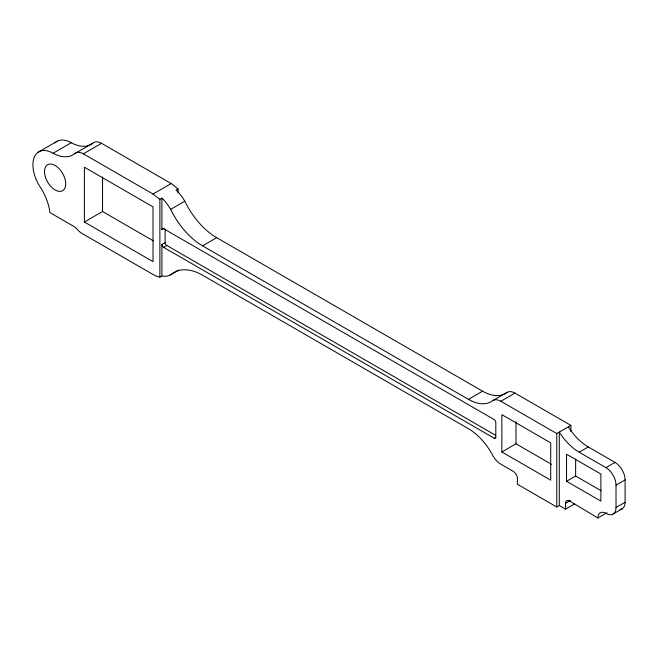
<?xml version="1.0" encoding="UTF-8"?>
<svg xmlns="http://www.w3.org/2000/svg" width="658" height="658" viewBox="0 0 658 658"><rect width="100%" height="100%" fill="white"/><g stroke="black" fill="none" stroke-linecap="round" stroke-linejoin="round"><path stroke-width="0.99" d="M170.093 274.921L169.534 275.357M159.878 277.125L159.878 199.316L153.018 194.036L83.369 153.824A15.702 9.064 60 0 0 74.634 153.684A41.396 23.902 60 0 1 53.084 153.24A28.549 16.483 60 0 0 34.315 157.139A28.549 16.483 60 0 0 39.266 185.564A39.965 23.079 60 0 1 49.959 212.624L73.622 226.286A11.416 6.596 60 0 1 77.529 229.7A14.279 8.241 60 0 0 81.937 233.417L152.911 274.402A31.403 18.128 60 0 0 159.754 277.1L162.436 276.056A31.403 18.128 60 0 0 171.557 274.189L172.478 273.481A57.098 32.966 60 0 1 202.656 275.258L468.471 428.728A45.682 26.369 60 0 1 492.998 455.912A15.702 9.064 60 0 0 500.845 464.203L513.363 471.432A5.708 3.298 60 0 1 517.402 478.424L517.402 484.247L556.767 506.981L559.292 505.517L565.551 509.136L574.631 503.888M38.37 152.097L57.435 141.092M53.084 153.24L71.253 142.753A41.396 23.902 60 0 0 92.803 143.197A15.702 9.064 60 0 1 101.538 143.337L171.187 183.549L178.047 188.83L178.047 192.917M74.634 153.684L92.803 143.197M83.369 153.824L101.538 143.337M84.38 222.009L153.018 261.637L153.018 206.859L84.38 167.231L84.38 222.009L102.549 211.522L153.585 240.984M153.018 194.036L171.187 183.549M159.878 199.316L161.901 198.148L163.497 199.695A31.263 18.046 60 0 1 170.669 209.367A57.098 32.966 60 0 0 202.565 245.837L468.471 399.357A45.682 26.369 60 0 0 492.998 400.483A15.702 9.064 60 0 1 500.845 401.265L556.767 433.548L570.897 425.389L570.897 431.508M178.047 188.83L176.031 189.989L177.627 191.536A31.263 18.046 60 0 1 184.799 201.208A57.098 32.966 60 0 0 216.704 237.678L482.602 391.197A45.682 26.369 60 0 0 507.129 392.324A15.702 9.064 60 0 1 514.975 393.106L570.897 425.389M170.669 209.367L184.799 201.208M161.901 198.148L161.901 229.584L164.319 228.186M161.901 275.957L161.901 244.505L165.125 242.637L165.125 229.708M161.901 244.505A2.287 1.316 60 0 0 163.513 247.301L166.745 245.434L495.639 435.316M202.565 245.837L216.704 237.678M171.557 274.189L178.622 270.109M468.471 399.357L482.602 391.197M492.998 400.483L507.129 392.324M500.845 401.265L514.975 393.106M163.513 247.301L494.183 438.212L495.803 437.282L495.803 422.362A2.287 1.316 60 0 0 494.183 419.565L163.513 228.655A2.287 1.316 60 0 0 161.901 229.584M501.857 451.964L550.713 480.167L550.713 442.875L501.857 414.663L501.857 451.964L515.987 443.805L551.519 464.318M559.292 505.517L559.292 432.092L559.522 432.47A42.828 24.724 60 0 0 579.188 452.202L588.268 446.963L615.008 462.393A14.279 8.241 60 0 1 625.1 479.879L625.1 502.26A14.279 8.241 60 0 1 620.05 509.44M566.554 481.278L600.877 501.092L600.877 474.048L566.554 454.234L566.554 481.278L575.643 476.03L601.157 490.769M579.188 452.202L605.919 467.641L615.008 462.393M565.551 509.136L565.551 503.304L570.502 500.442M565.551 503.304A5.708 3.298 60 0 1 569.581 500.977L597.851 517.994A11.416 6.596 60 0 1 605.919 513.33A14.279 8.241 60 0 0 616.02 507.499L616.02 485.127L625.1 479.879M597.851 517.994L606.931 512.746M616.02 507.499L625.1 502.26M613.059 514.038L622.147 508.79M568.372 426.845L568.602 427.231A42.828 24.724 60 0 0 588.268 446.963M575.643 459.004L575.643 476.03M556.767 433.548L556.767 506.981M515.987 421.63L515.987 443.805M102.549 177.027L102.549 211.522M605.919 467.641A14.279 8.241 60 0 1 616.02 485.127M54.927 142.934A28.549 16.483 60 0 1 71.253 142.753M495.803 437.282A2.287 1.316 60 0 1 494.183 438.212M166.745 245.434A2.287 1.316 60 0 1 165.125 242.637M44.505 171.598A14.986 8.653 60 0 0 60.404 191.379A14.986 8.653 60 0 0 60.404 170.183A14.986 8.653 60 0 0 44.505 171.598"/></g></svg>
